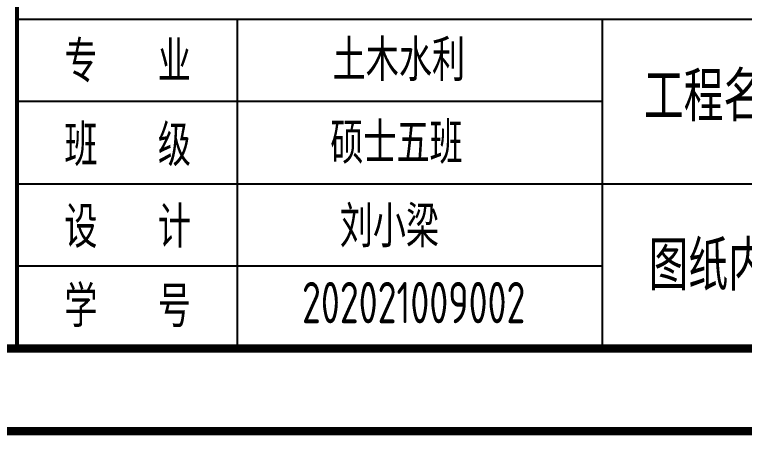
# Model space of a CAD drawing. Extents: x 31132 to 885236, y 345273 to 1212165.
# Drawn here: x 68958 to 74465, y 531355 to 534535 of the extents above; entities that cross this region are included whole.
import ezdxf

# ---------------------------------------------------------------- set-up
doc = ezdxf.new("R2010")
doc.units = 0
doc.header["$LTSCALE"] = 1000
for name, color, linetype in [('PUB_TITLE', 4, 'CONTINUOUS'), ('TEXT', 7, 'CONTINUOUS'), ('TK', 4, 'CONTINUOUS')]:
    doc.layers.add(name, color=color, linetype=linetype)
doc.styles.add('TSSD_Rein', font='tssdeng.shx', dxfattribs={"width": 0.7, "bigfont": 'hztxt.shx'})

msp = doc.modelspace()

# ---------------------------------------------------------------- linework, layer by layer
at = {"layer": 'PUB_TITLE', "color": 4}
for p, q in [((68975.3, 534498.96), (83037.8, 534498.96)), ((70637.7, 534498.96), (70637.7, 532011.49)), ((73391.17, 534498.96), (73391.17, 532011.49)), ((73391.17, 533877.09), (68975.3, 533877.09)), ((68975.3, 533255.23), (83037.8, 533255.23)), ((73391.17, 532633.36), (68975.3, 532633.36))]:
    msp.add_line(p, q, dxfattribs=at)
at = {"layer": 'PUB_TITLE', "color": 4, "const_width": 31.25}
msp.add_lwpolyline([(68975.3, 535761.49), (68975.3, 532011.49)], dxfattribs=at)
at = {"layer": 'TK', "const_width": 62.5}
for points in [[(31162.8, 531386.49), (31162.8, 568511.49), (83662.8, 568511.49), (83662.8, 531386.49)], [(34287.8, 532011.49), (34287.8, 567886.49), (83037.8, 567886.49), (83037.8, 532011.49)]]:
    msp.add_lwpolyline(points, close=True, dxfattribs=at)

# ---------------------------------------------------------------- texts
at = {"layer": 'TEXT', "lineweight": 20, "style": 'TSSD_Rein'}
for s, height, width, p in [('专   业', 312.5, 0.8, (69333.48, 534022.72)), ('土木水利', 312.5, 0.8, (71357.95, 534032.88)), ('工程名称', 375, 0.8, (73707.41, 533727.33)), ('硕士五班', 312.5, 0.8, (71340.03, 533407.43)), ('班   级', 312.5, 0.8, (69333.48, 533390.57)), ('设   计', 312.5, 0.8, (69333.48, 532772.85)), ('刘小梁', 312.5, 0.8, (71411.16, 532776.96)), ('图纸内容', 375, 0.8, (73743.02, 532450.55)), ('学   号', 312.5, 0.8, (69333.48, 532173.12)), ('202021009002', 312.5, 0.7, (71126.69, 532202.56))]:
    msp.add_text(s, height=height, dxfattribs=dict(at, width=width)).set_placement(p)

doc.saveas('drawing.dxf')
